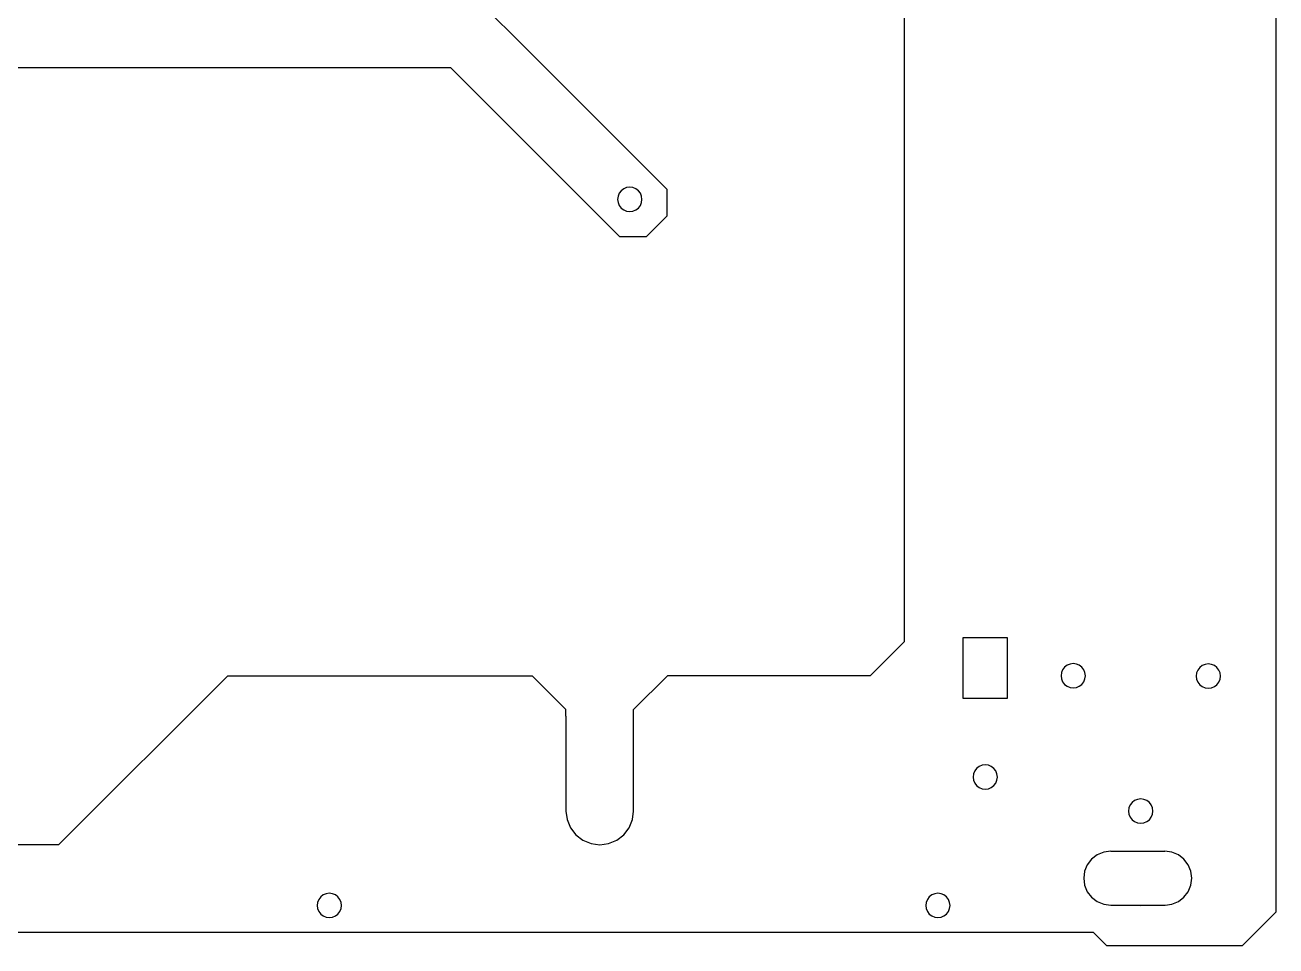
# Model space of a CAD drawing. Header units: inches. Extents: x -310 to 310, y -185 to 185.
# Drawn here: x -125.5 to 59.5, y -185 to -48.7 of the extents above; entities that cross this region are included whole.
import ezdxf

# ---------------------------------------------------------------- set-up
doc = ezdxf.new("R2010")
doc.units = ezdxf.units.IN
doc.header["$MEASUREMENT"] = 0

msp = doc.modelspace()

# ---------------------------------------------------------------- linework, layer by layer
for p, q in [((59.53, 179.97), (59.53, -180.03)), ((4.53, 139.97), (4.53, -140.03)), ((-50.54, -53.03), (-70.54, -33.03)), ((-30.54, -73.03), (-50.54, -53.03)), ((-218.54, -55.03), (-62.54, -55.03)), ((-37.54, -80.03), (-62.54, -55.03)), ((-37.59, -73.64), (-37.77, -74.08)), ((-37.3, -73.27), (-37.59, -73.64)), ((-36.93, -72.98), (-37.3, -73.27)), ((-36.5, -72.8), (-36.93, -72.98)), ((-36.03, -72.74), (-36.5, -72.8)), ((-35.57, -72.8), (-36.03, -72.74)), ((-35.13, -72.98), (-35.57, -72.8)), ((-34.76, -73.27), (-35.13, -72.98)), ((-34.47, -73.64), (-34.76, -73.27)), ((-34.29, -74.08), (-34.47, -73.64)), ((-30.54, -73.03), (-30.54, -77.03)), ((-37.77, -74.08), (-37.83, -74.54)), ((-37.83, -74.54), (-37.77, -75.01)), ((-37.77, -75.01), (-37.59, -75.44)), ((-37.59, -75.44), (-37.3, -75.82)), ((-37.3, -75.82), (-36.93, -76.1)), ((-35.13, -76.1), (-34.76, -75.82)), ((-34.76, -75.82), (-34.47, -75.44)), ((-34.47, -75.44), (-34.29, -75.01)), ((-34.23, -74.54), (-34.29, -74.08)), ((-34.29, -75.01), (-34.23, -74.54)), ((-36.93, -76.1), (-36.5, -76.28)), ((-36.5, -76.28), (-36.03, -76.34)), ((-36.03, -76.34), (-35.57, -76.28)), ((-35.57, -76.28), (-35.13, -76.1)), ((-33.54, -80.03), (-30.54, -77.03)), ((-37.54, -80.03), (-35.47, -80.03)), ((-35.47, -80.03), (-33.54, -80.03)), ((4.53, -140.03), (-0.47, -145.03)), ((13.28, -148.38), (13.28, -139.38)), ((13.28, -139.38), (19.78, -139.38)), ((19.78, -139.38), (19.78, -148.38)), ((27.98, -144.14), (27.8, -144.58)), ((28.27, -143.77), (27.98, -144.14)), ((28.64, -143.48), (28.27, -143.77)), ((29.08, -143.3), (28.64, -143.48)), ((29.54, -143.24), (29.08, -143.3)), ((30.01, -143.3), (29.54, -143.24)), ((30.44, -143.48), (30.01, -143.3)), ((30.82, -143.77), (30.44, -143.48)), ((31.1, -144.14), (30.82, -143.77)), ((31.28, -144.57), (31.1, -144.14)), ((47.96, -144.19), (47.78, -144.62)), ((48.25, -143.81), (47.96, -144.19)), ((48.62, -143.53), (48.25, -143.81)), ((49.06, -143.35), (48.62, -143.53)), ((49.52, -143.29), (49.06, -143.35)), ((49.99, -143.35), (49.52, -143.29)), ((50.42, -143.53), (49.99, -143.35)), ((50.79, -143.81), (50.42, -143.53)), ((51.08, -144.19), (50.79, -143.81)), ((51.26, -144.62), (51.08, -144.19)), ((-120.47, -170.03), (-95.47, -145.03)), ((-95.47, -145.03), (-50.47, -145.03)), ((-45.47, -150.03), (-50.47, -145.03)), ((-35.47, -150.03), (-30.47, -145.03)), ((-20.47, -145.03), (-30.47, -145.03)), ((-0.47, -145.03), (-20.47, -145.03)), ((27.8, -144.58), (27.74, -145.04)), ((27.74, -145.04), (27.8, -145.51)), ((27.8, -145.51), (27.98, -145.94)), ((27.98, -145.94), (28.27, -146.31)), ((30.82, -146.31), (31.1, -145.94)), ((31.1, -145.94), (31.28, -145.51)), ((31.34, -145.04), (31.28, -144.57)), ((31.28, -145.51), (31.34, -145.04)), ((47.78, -144.62), (47.72, -145.09)), ((47.72, -145.09), (47.78, -145.55)), ((47.78, -145.55), (47.96, -145.99)), ((47.96, -145.99), (48.25, -146.36)), ((50.79, -146.36), (51.08, -145.99)), ((51.08, -145.99), (51.26, -145.55)), ((51.32, -145.09), (51.26, -144.62)), ((51.26, -145.55), (51.32, -145.09)), ((28.27, -146.31), (28.64, -146.6)), ((28.64, -146.6), (29.08, -146.78)), ((29.08, -146.78), (29.54, -146.84)), ((29.54, -146.84), (30.01, -146.78)), ((30.01, -146.78), (30.44, -146.6)), ((30.44, -146.6), (30.82, -146.31)), ((48.25, -146.36), (48.62, -146.64)), ((48.62, -146.64), (49.06, -146.82)), ((49.06, -146.82), (49.52, -146.89)), ((49.52, -146.89), (49.99, -146.82)), ((49.99, -146.82), (50.42, -146.64)), ((50.42, -146.64), (50.79, -146.36)), ((19.78, -148.38), (13.28, -148.38)), ((-45.47, -151.03), (-45.47, -150.03)), ((-45.47, -151.03), (-45.47, -165.1)), ((-35.47, -151.03), (-35.47, -150.03)), ((-35.47, -165.1), (-35.47, -151.03)), ((15.26, -158.76), (14.97, -159.13)), ((15.63, -158.47), (15.26, -158.76)), ((16.06, -158.29), (15.63, -158.47)), ((16.53, -158.23), (16.06, -158.29)), ((16.99, -158.29), (16.53, -158.23)), ((17.43, -158.47), (16.99, -158.29)), ((17.8, -158.76), (17.43, -158.47)), ((18.09, -159.13), (17.8, -158.76)), ((14.79, -159.57), (14.73, -160.03)), ((14.73, -160.03), (14.79, -160.5)), ((14.97, -159.13), (14.79, -159.57)), ((14.79, -160.5), (14.97, -160.93)), ((14.97, -160.93), (15.26, -161.3)), ((17.8, -161.3), (18.09, -160.93)), ((18.27, -159.57), (18.09, -159.13)), ((18.09, -160.93), (18.27, -160.5)), ((18.33, -160.03), (18.27, -159.57)), ((18.27, -160.5), (18.33, -160.03)), ((15.26, -161.3), (15.63, -161.59)), ((15.63, -161.59), (16.06, -161.77)), ((16.06, -161.77), (16.53, -161.83)), ((16.53, -161.83), (16.99, -161.77)), ((16.99, -161.77), (17.43, -161.59)), ((17.43, -161.59), (17.8, -161.3)), ((37.79, -164.6), (37.73, -165.06)), ((37.97, -164.16), (37.79, -164.6)), ((38.26, -163.79), (37.97, -164.16)), ((38.63, -163.51), (38.26, -163.79)), ((39.07, -163.33), (38.63, -163.51)), ((39.53, -163.26), (39.07, -163.33)), ((40, -163.33), (39.53, -163.26)), ((40.43, -163.51), (40, -163.33)), ((40.8, -163.79), (40.43, -163.51)), ((41.09, -164.16), (40.8, -163.79)), ((41.27, -164.6), (41.09, -164.16)), ((41.33, -165.06), (41.27, -164.6)), ((-45.47, -165.1), (-45.31, -166.33)), ((-45.31, -166.33), (-44.81, -167.54)), ((-36.13, -167.54), (-35.63, -166.33)), ((-35.63, -166.33), (-35.47, -165.1)), ((37.73, -165.06), (37.79, -165.53)), ((37.79, -165.53), (37.97, -165.96)), ((37.97, -165.96), (38.26, -166.34)), ((38.26, -166.34), (38.63, -166.62)), ((40.43, -166.62), (40.81, -166.34)), ((40.81, -166.34), (41.09, -165.96)), ((41.09, -165.96), (41.27, -165.53)), ((41.27, -165.53), (41.33, -165.06)), ((-44.81, -167.54), (-44.01, -168.57)), ((-36.93, -168.57), (-36.13, -167.54)), ((38.63, -166.62), (39.07, -166.8)), ((39.07, -166.8), (39.53, -166.86)), ((39.53, -166.86), (40, -166.8)), ((40, -166.8), (40.43, -166.62)), ((-130.47, -170.03), (-120.47, -170.03)), ((-44.01, -168.57), (-42.98, -169.37)), ((-42.98, -169.37), (-41.77, -169.87)), ((-41.77, -169.87), (-40.47, -170.04)), ((-40.47, -170.04), (-39.18, -169.87)), ((-39.18, -169.87), (-37.97, -169.37)), ((-37.97, -169.37), (-36.93, -168.57)), ((33.09, -171.53), (32.26, -172.17)), ((34.06, -171.13), (33.09, -171.53)), ((35.09, -171), (34.06, -171.13)), ((35.09, -171), (43.09, -171)), ((44.12, -171.13), (43.09, -171)), ((45.09, -171.53), (44.12, -171.13)), ((45.92, -172.17), (45.09, -171.53)), ((31.63, -173), (31.23, -173.96)), ((32.26, -172.17), (31.63, -173)), ((46.55, -173), (45.92, -172.17)), ((46.95, -173.96), (46.55, -173)), ((31.23, -173.96), (31.09, -175)), ((31.09, -175), (31.23, -176.03)), ((47.09, -175), (46.95, -173.96)), ((46.95, -176.03), (47.09, -175)), ((-81.37, -177.47), (-81.74, -177.76)), ((-80.94, -177.29), (-81.37, -177.47)), ((-80.47, -177.23), (-80.94, -177.29)), ((-80.01, -177.29), (-80.47, -177.23)), ((-79.57, -177.47), (-80.01, -177.29)), ((-79.2, -177.76), (-79.57, -177.47)), ((8.63, -177.47), (8.26, -177.76)), ((9.06, -177.29), (8.63, -177.47)), ((9.53, -177.23), (9.06, -177.29)), ((9.99, -177.29), (9.53, -177.23)), ((10.43, -177.47), (9.99, -177.29)), ((10.8, -177.76), (10.43, -177.47)), ((31.23, -176.03), (31.63, -177)), ((31.63, -177), (32.26, -177.82)), ((45.92, -177.82), (46.55, -177)), ((46.55, -177), (46.95, -176.03)), ((-82.21, -178.57), (-82.27, -179.03)), ((-82.27, -179.03), (-82.21, -179.5)), ((-82.03, -178.13), (-82.21, -178.57)), ((-81.74, -177.76), (-82.03, -178.13)), ((-78.91, -178.13), (-79.2, -177.76)), ((-78.73, -178.57), (-78.91, -178.13)), ((-78.67, -179.03), (-78.73, -178.57)), ((-78.73, -179.5), (-78.67, -179.03)), ((7.79, -178.57), (7.73, -179.03)), ((7.73, -179.03), (7.79, -179.5)), ((7.97, -178.13), (7.79, -178.57)), ((8.26, -177.76), (7.97, -178.13)), ((11.09, -178.13), (10.8, -177.76)), ((11.27, -178.57), (11.09, -178.13)), ((11.33, -179.03), (11.27, -178.57)), ((11.27, -179.5), (11.33, -179.03)), ((32.26, -177.82), (33.09, -178.46)), ((33.09, -178.46), (34.06, -178.86)), ((34.06, -178.86), (35.09, -179)), ((35.09, -179), (39.25, -179)), ((39.25, -179), (39.53, -179.03)), ((39.25, -179), (39.81, -179)), ((39.53, -179.03), (39.81, -179)), ((39.81, -179), (43.16, -179)), ((43.16, -179), (44.12, -178.86)), ((44.12, -178.86), (45.09, -178.46)), ((45.09, -178.46), (45.92, -177.82)), ((-82.21, -179.5), (-82.03, -179.93)), ((-82.03, -179.93), (-81.74, -180.3)), ((-81.74, -180.3), (-81.37, -180.59)), ((-81.37, -180.59), (-80.94, -180.77)), ((-80.94, -180.77), (-80.47, -180.83)), ((-80.47, -180.83), (-80.01, -180.77)), ((-80.01, -180.77), (-79.57, -180.59)), ((-79.57, -180.59), (-79.2, -180.3)), ((-79.2, -180.3), (-78.91, -179.93)), ((-78.91, -179.93), (-78.73, -179.5)), ((7.79, -179.5), (7.97, -179.93)), ((7.97, -179.93), (8.26, -180.3)), ((8.26, -180.3), (8.63, -180.59)), ((8.63, -180.59), (9.06, -180.77)), ((9.06, -180.77), (9.53, -180.83)), ((9.53, -180.83), (9.99, -180.77)), ((9.99, -180.77), (10.43, -180.59)), ((10.43, -180.59), (10.8, -180.3)), ((10.8, -180.3), (11.09, -179.93)), ((11.09, -179.93), (11.27, -179.5)), ((59.53, -180.03), (54.53, -185.03)), ((32.53, -183.03), (-283.47, -183.03)), ((34.53, -185.03), (32.53, -183.03)), ((54.53, -185.03), (34.53, -185.03))]:
    msp.add_line(p, q)

doc.saveas('drawing.dxf')
